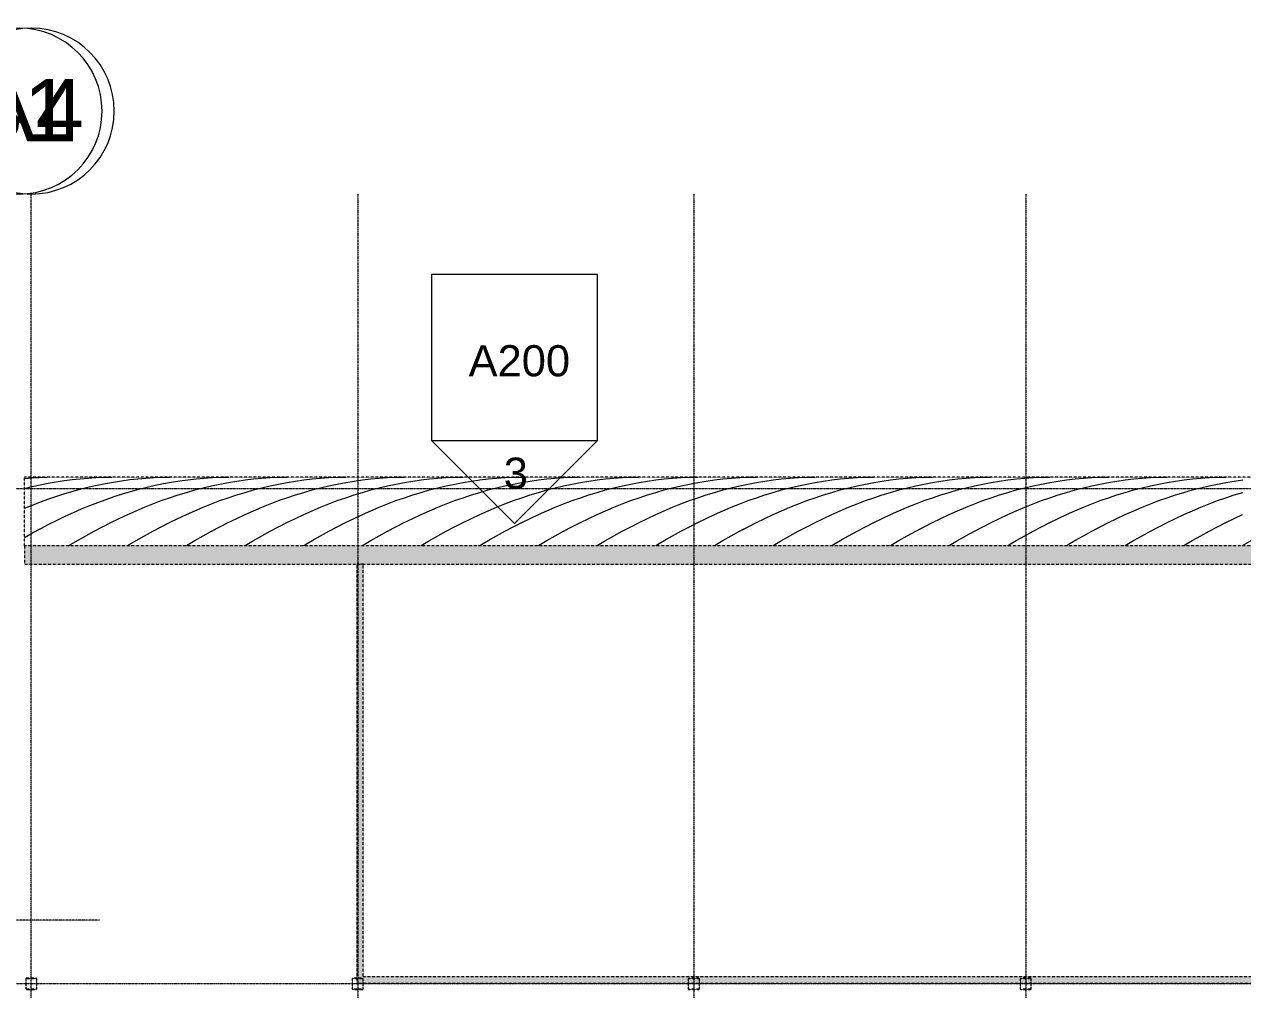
# Model space of a CAD drawing. Header units: inches. Extents: x -4124 to 1943, y 10204 to 12096.
# Drawn here: x 159 to 1040, y 11398 to 12096 of the extents above; entities that cross this region are included whole.
import ezdxf

# ---------------------------------------------------------------- set-up
doc = ezdxf.new("R2010")
doc.units = ezdxf.units.IN
doc.header["$MEASUREMENT"] = 0
doc.linetypes.add('Demolished', pattern=[0.1875, 0.125, -0.0625])
doc.linetypes.add('Grid Line 1_2_', pattern=[0.875, 0.5, -0.125, 0.125, -0.125])
for name, color, linetype, lineweight in [('A-ROOF-1', 8, 'Continuous', 9), ('A-ROOF-2', 10, 'Demolished', 9), ('A-ROOF-3', 1, 'Demolished', 15), ('A-ROOF-PATT-1', 20, 'Continuous', 9), ('G-ANNO-SYMB', 111, 'Continuous', 9), ('I-WALL-1', 8, 'Continuous', 9), ('I-WALL-2', 1, 'Demolished', 15), ('S-COLS-4', 1, 'Demolished', 15), ('S-COLS-7', 9, 'Continuous', 9), ('S-GRID-1', 1, 'Grid Line 1_2_', 9), ('S-GRID-IDEN', 1, 'Continuous', 9)]:
    doc.layers.add(name, color=color, linetype=linetype, lineweight=lineweight)
doc.styles.add('Arial', font='arial.ttf', dxfattribs={"height": 45})
doc.styles.add('Arial_1', font='arial.ttf', dxfattribs={"height": 22.5})

# ---------------------------------------------------------------- blocks, each defined once
blk = doc.blocks.new('FP_20-DEMO PLAN - MEZZ')
at = {"layer": 'A-ROOF-2'}
blk.add_line((-1585.45, 11768.64), (-3026.2, 11768.64), dxfattribs=at)
at = {"layer": 'A-ROOF-PATT-1'}
for p, q in [((-3026.2, 11767.83), (-3020.81, 11768.24)), ((-3020.81, 11768.24), (-3015.42, 11768.53)), ((-3015.42, 11768.53), (-3010.03, 11768.7)), ((-2991.69, 11767.02), (-2985.94, 11767.64)), ((-2985.94, 11767.64), (-2980.19, 11768.12)), ((-2980.19, 11768.12), (-2974.44, 11768.46)), ((-2974.44, 11768.46), (-2968.69, 11768.68)), ((-2968.69, 11768.68), (-2962.94, 11768.75)), ((-2950.03, 11766.93), (-2944.17, 11767.58)), ((-2944.17, 11767.58), (-2938.31, 11768.08)), ((-2938.31, 11768.08), (-2932.45, 11768.44)), ((-2932.45, 11768.44), (-2926.59, 11768.67)), ((-2926.59, 11768.67), (-2920.73, 11768.75)), ((-2907.96, 11766.89), (-2902.05, 11767.54)), ((-2902.05, 11767.54), (-2896.14, 11768.06)), ((-2896.14, 11768.06), (-2890.23, 11768.43)), ((-2890.23, 11768.43), (-2884.32, 11768.66)), ((-2884.32, 11768.66), (-2878.41, 11768.75)), ((-2860.54, 11767.45), (-2854.47, 11768)), ((-2854.47, 11768), (-2848.41, 11768.4)), ((-2848.41, 11768.4), (-2842.35, 11768.65)), ((-2842.35, 11768.65), (-2836.28, 11768.75)), ((-2818.11, 11767.45), (-2812.05, 11768)), ((-2812.05, 11768), (-2805.98, 11768.4)), ((-2805.98, 11768.4), (-2799.92, 11768.65)), ((-2799.92, 11768.65), (-2793.86, 11768.75)), ((-2775.69, 11767.45), (-2769.62, 11768)), ((-2769.62, 11768), (-2763.56, 11768.4)), ((-2763.56, 11768.4), (-2757.49, 11768.65)), ((-2757.49, 11768.65), (-2751.43, 11768.75)), ((-2733.26, 11767.45), (-2727.2, 11768)), ((-2727.2, 11768), (-2721.13, 11768.4)), ((-2721.13, 11768.4), (-2715.07, 11768.65)), ((-2715.07, 11768.65), (-2709, 11768.75)), ((-2690.83, 11767.45), (-2684.77, 11768)), ((-2684.77, 11768), (-2678.7, 11768.4)), ((-2678.7, 11768.4), (-2672.64, 11768.65)), ((-2672.64, 11768.65), (-2666.58, 11768.75)), ((-2648.41, 11767.45), (-2642.34, 11768)), ((-2642.34, 11768), (-2636.28, 11768.4)), ((-2636.28, 11768.4), (-2630.21, 11768.65)), ((-2630.21, 11768.65), (-2624.15, 11768.75)), ((-2605.98, 11767.45), (-2599.92, 11768)), ((-2599.92, 11768), (-2593.85, 11768.4)), ((-2593.85, 11768.4), (-2587.79, 11768.65)), ((-2587.79, 11768.65), (-2581.72, 11768.75)), ((-2563.55, 11767.45), (-2557.49, 11768)), ((-2557.49, 11768), (-2551.43, 11768.4)), ((-2551.43, 11768.4), (-2545.36, 11768.65)), ((-2545.36, 11768.65), (-2539.3, 11768.75)), ((-2521.13, 11767.45), (-2515.06, 11768)), ((-2515.06, 11768), (-2509, 11768.4)), ((-2509, 11768.4), (-2502.94, 11768.65)), ((-2502.94, 11768.65), (-2496.87, 11768.75)), ((-2478.7, 11767.45), (-2472.64, 11768)), ((-2472.64, 11768), (-2466.57, 11768.4)), ((-2466.57, 11768.4), (-2460.51, 11768.65)), ((-2460.51, 11768.65), (-2454.45, 11768.75)), ((-2436.27, 11767.45), (-2430.21, 11768)), ((-2430.21, 11768), (-2424.15, 11768.4)), ((-2424.15, 11768.4), (-2418.08, 11768.65)), ((-2418.08, 11768.65), (-2412.02, 11768.75)), ((-2393.85, 11767.45), (-2387.78, 11768)), ((-2387.78, 11768), (-2381.72, 11768.4)), ((-2381.72, 11768.4), (-2375.66, 11768.65)), ((-2375.66, 11768.65), (-2369.59, 11768.75)), ((-2351.42, 11767.45), (-2345.36, 11768)), ((-2345.36, 11768), (-2339.29, 11768.4)), ((-2339.29, 11768.4), (-2333.23, 11768.65)), ((-2333.23, 11768.65), (-2327.17, 11768.75)), ((-2308.99, 11767.45), (-2302.93, 11768)), ((-2302.93, 11768), (-2296.87, 11768.4)), ((-2296.87, 11768.4), (-2290.8, 11768.65)), ((-2290.8, 11768.65), (-2284.74, 11768.75)), ((-2266.57, 11767.45), (-2260.5, 11768)), ((-2260.5, 11768), (-2254.44, 11768.4)), ((-2254.44, 11768.4), (-2248.38, 11768.65)), ((-2248.38, 11768.65), (-2242.31, 11768.75)), ((-2224.14, 11767.45), (-2218.08, 11768)), ((-2218.08, 11768), (-2212.01, 11768.4)), ((-2212.01, 11768.4), (-2205.95, 11768.65)), ((-2205.95, 11768.65), (-2199.89, 11768.75)), ((-2181.72, 11767.45), (-2175.65, 11768)), ((-2175.65, 11768), (-2169.59, 11768.4)), ((-2169.59, 11768.4), (-2163.52, 11768.65)), ((-2163.52, 11768.65), (-2157.46, 11768.75)), ((-3026.2, 11760.55), (-3020.45, 11761.96)), ((-3020.45, 11761.96), (-3014.7, 11763.24)), ((-3014.7, 11763.24), (-3008.95, 11764.38)), ((-3008.95, 11764.38), (-3003.2, 11765.4)), ((-3003.2, 11765.4), (-2997.45, 11766.28)), ((-2997.45, 11766.28), (-2991.69, 11767.02)), ((-2991.04, 11758.58), (-2985.18, 11760.19)), ((-2985.18, 11760.19), (-2979.33, 11761.65)), ((-2979.33, 11761.65), (-2973.47, 11762.98)), ((-2973.47, 11762.98), (-2967.61, 11764.18)), ((-2967.61, 11764.18), (-2961.75, 11765.23)), ((-2961.75, 11765.23), (-2955.89, 11766.15)), ((-2955.89, 11766.15), (-2950.03, 11766.93)), ((-2949.35, 11758.38), (-2943.44, 11760.01)), ((-2943.44, 11760.01), (-2937.52, 11761.5)), ((-2937.52, 11761.5), (-2931.61, 11762.86)), ((-2931.61, 11762.86), (-2925.7, 11764.07)), ((-2925.7, 11764.07), (-2919.79, 11765.15)), ((-2919.79, 11765.15), (-2913.88, 11766.09)), ((-2913.88, 11766.09), (-2907.96, 11766.89)), ((-2909.05, 11757.76), (-2902.99, 11759.48)), ((-2902.99, 11759.48), (-2896.92, 11761.06)), ((-2896.92, 11761.06), (-2890.86, 11762.49)), ((-2890.86, 11762.49), (-2884.79, 11763.78)), ((-2884.79, 11763.78), (-2878.73, 11764.92)), ((-2878.73, 11764.92), (-2872.67, 11765.91)), ((-2872.67, 11765.91), (-2866.6, 11766.76)), ((-2866.62, 11757.76), (-2860.56, 11759.48)), ((-2866.6, 11766.76), (-2860.54, 11767.45)), ((-2860.56, 11759.48), (-2854.5, 11761.06)), ((-2854.5, 11761.06), (-2848.43, 11762.49)), ((-2848.43, 11762.49), (-2842.37, 11763.78)), ((-2842.37, 11763.78), (-2836.3, 11764.92)), ((-2836.3, 11764.92), (-2830.24, 11765.91)), ((-2830.24, 11765.91), (-2824.18, 11766.76)), ((-2824.2, 11757.76), (-2818.13, 11759.48)), ((-2824.18, 11766.76), (-2818.11, 11767.45)), ((-2818.13, 11759.48), (-2812.07, 11761.06)), ((-2812.07, 11761.06), (-2806, 11762.49)), ((-2806, 11762.49), (-2799.94, 11763.78)), ((-2799.94, 11763.78), (-2793.88, 11764.92)), ((-2793.88, 11764.92), (-2787.81, 11765.91)), ((-2787.81, 11765.91), (-2781.75, 11766.76)), ((-2781.77, 11757.76), (-2775.71, 11759.48)), ((-2781.75, 11766.76), (-2775.69, 11767.45)), ((-2775.71, 11759.48), (-2769.64, 11761.06)), ((-2769.64, 11761.06), (-2763.58, 11762.49)), ((-2763.58, 11762.49), (-2757.51, 11763.78)), ((-2757.51, 11763.78), (-2751.45, 11764.92)), ((-2751.45, 11764.92), (-2745.39, 11765.91)), ((-2745.39, 11765.91), (-2739.32, 11766.76)), ((-2739.34, 11757.76), (-2733.28, 11759.48)), ((-2739.32, 11766.76), (-2733.26, 11767.45)), ((-2733.28, 11759.48), (-2727.22, 11761.06)), ((-2727.22, 11761.06), (-2721.15, 11762.49)), ((-2721.15, 11762.49), (-2715.09, 11763.78)), ((-2715.09, 11763.78), (-2709.02, 11764.92)), ((-2709.02, 11764.92), (-2702.96, 11765.91)), ((-2702.96, 11765.91), (-2696.9, 11766.76)), ((-2696.92, 11757.76), (-2690.85, 11759.48)), ((-2696.9, 11766.76), (-2690.83, 11767.45)), ((-2690.85, 11759.48), (-2684.79, 11761.06)), ((-2684.79, 11761.06), (-2678.73, 11762.49)), ((-2678.73, 11762.49), (-2672.66, 11763.78)), ((-2672.66, 11763.78), (-2666.6, 11764.92)), ((-2666.6, 11764.92), (-2660.53, 11765.91)), ((-2660.53, 11765.91), (-2654.47, 11766.76)), ((-2654.49, 11757.76), (-2648.43, 11759.48)), ((-2654.47, 11766.76), (-2648.41, 11767.45)), ((-2648.43, 11759.48), (-2642.36, 11761.06)), ((-2642.36, 11761.06), (-2636.3, 11762.49)), ((-2636.3, 11762.49), (-2630.24, 11763.78)), ((-2630.24, 11763.78), (-2624.17, 11764.92)), ((-2624.17, 11764.92), (-2618.11, 11765.91)), ((-2618.11, 11765.91), (-2612.04, 11766.76)), ((-2612.06, 11757.76), (-2606, 11759.48)), ((-2612.04, 11766.76), (-2605.98, 11767.45)), ((-2606, 11759.48), (-2599.94, 11761.06)), ((-2599.94, 11761.06), (-2593.87, 11762.49)), ((-2593.87, 11762.49), (-2587.81, 11763.78)), ((-2587.81, 11763.78), (-2581.75, 11764.92)), ((-2581.75, 11764.92), (-2575.68, 11765.91)), ((-2575.68, 11765.91), (-2569.62, 11766.76)), ((-2569.64, 11757.76), (-2563.57, 11759.48)), ((-2569.62, 11766.76), (-2563.55, 11767.45)), ((-2563.57, 11759.48), (-2557.51, 11761.06)), ((-2557.51, 11761.06), (-2551.45, 11762.49)), ((-2551.45, 11762.49), (-2545.38, 11763.78)), ((-2545.38, 11763.78), (-2539.32, 11764.92)), ((-2539.32, 11764.92), (-2533.25, 11765.91)), ((-2533.25, 11765.91), (-2527.19, 11766.76)), ((-2527.21, 11757.76), (-2521.15, 11759.48)), ((-2527.19, 11766.76), (-2521.13, 11767.45)), ((-2521.15, 11759.48), (-2515.08, 11761.06)), ((-2515.08, 11761.06), (-2509.02, 11762.49)), ((-2509.02, 11762.49), (-2502.96, 11763.78)), ((-2502.96, 11763.78), (-2496.89, 11764.92)), ((-2496.89, 11764.92), (-2490.83, 11765.91)), ((-2490.83, 11765.91), (-2484.76, 11766.76)), ((-2484.79, 11757.76), (-2478.72, 11759.48)), ((-2484.76, 11766.76), (-2478.7, 11767.45)), ((-2478.72, 11759.48), (-2472.66, 11761.06)), ((-2472.66, 11761.06), (-2466.59, 11762.49)), ((-2466.59, 11762.49), (-2460.53, 11763.78)), ((-2460.53, 11763.78), (-2454.47, 11764.92)), ((-2454.47, 11764.92), (-2448.4, 11765.91)), ((-2448.4, 11765.91), (-2442.34, 11766.76)), ((-2442.36, 11757.76), (-2436.29, 11759.48)), ((-2442.34, 11766.76), (-2436.27, 11767.45)), ((-2436.29, 11759.48), (-2430.23, 11761.06)), ((-2430.23, 11761.06), (-2424.17, 11762.49)), ((-2424.17, 11762.49), (-2418.1, 11763.78)), ((-2418.1, 11763.78), (-2412.04, 11764.92)), ((-2412.04, 11764.92), (-2405.98, 11765.91)), ((-2405.98, 11765.91), (-2399.91, 11766.76)), ((-2399.93, 11757.76), (-2393.87, 11759.48)), ((-2399.91, 11766.76), (-2393.85, 11767.45)), ((-2393.87, 11759.48), (-2387.8, 11761.06)), ((-2387.8, 11761.06), (-2381.74, 11762.49)), ((-2381.74, 11762.49), (-2375.68, 11763.78)), ((-2375.68, 11763.78), (-2369.61, 11764.92)), ((-2369.61, 11764.92), (-2363.55, 11765.91)), ((-2363.55, 11765.91), (-2357.49, 11766.76)), ((-2357.51, 11757.76), (-2351.44, 11759.48)), ((-2357.49, 11766.76), (-2351.42, 11767.45)), ((-2351.44, 11759.48), (-2345.38, 11761.06)), ((-2345.38, 11761.06), (-2339.31, 11762.49)), ((-2339.31, 11762.49), (-2333.25, 11763.78)), ((-2333.25, 11763.78), (-2327.19, 11764.92)), ((-2327.19, 11764.92), (-2321.12, 11765.91)), ((-2321.12, 11765.91), (-2315.06, 11766.76)), ((-2315.08, 11757.76), (-2309.02, 11759.48)), ((-2315.06, 11766.76), (-2308.99, 11767.45)), ((-2309.02, 11759.48), (-2302.95, 11761.06)), ((-2302.95, 11761.06), (-2296.89, 11762.49)), ((-2296.89, 11762.49), (-2290.82, 11763.78)), ((-2290.82, 11763.78), (-2284.76, 11764.92)), ((-2284.76, 11764.92), (-2278.7, 11765.91)), ((-2278.7, 11765.91), (-2272.63, 11766.76)), ((-2272.65, 11757.76), (-2266.59, 11759.48)), ((-2272.63, 11766.76), (-2266.57, 11767.45)), ((-2266.59, 11759.48), (-2260.53, 11761.06)), ((-2260.53, 11761.06), (-2254.46, 11762.49)), ((-2254.46, 11762.49), (-2248.4, 11763.78)), ((-2248.4, 11763.78), (-2242.33, 11764.92)), ((-2242.33, 11764.92), (-2236.27, 11765.91)), ((-2236.27, 11765.91), (-2230.21, 11766.76)), ((-2230.23, 11757.76), (-2224.16, 11759.48)), ((-2230.21, 11766.76), (-2224.14, 11767.45)), ((-2224.16, 11759.48), (-2218.1, 11761.06)), ((-2218.1, 11761.06), (-2212.04, 11762.49)), ((-2212.04, 11762.49), (-2205.97, 11763.78)), ((-2205.97, 11763.78), (-2199.91, 11764.92)), ((-2199.91, 11764.92), (-2193.84, 11765.91)), ((-2193.84, 11765.91), (-2187.78, 11766.76)), ((-2187.8, 11757.76), (-2181.74, 11759.48)), ((-2187.78, 11766.76), (-2181.72, 11767.45)), ((-2181.74, 11759.48), (-2175.67, 11761.06)), ((-2175.67, 11761.06), (-2169.61, 11762.49)), ((-2169.61, 11762.49), (-2163.54, 11763.78)), ((-2163.54, 11763.78), (-2157.48, 11764.92)), ((-2157.48, 11764.92), (-2151.42, 11765.91)), ((-2151.42, 11765.91), (-2145.35, 11766.76)), ((-3020.34, 11748.59), (-3014.48, 11750.85)), ((-3014.48, 11750.85), (-3008.62, 11752.98)), ((-3008.62, 11752.98), (-3002.76, 11754.98)), ((-3002.76, 11754.98), (-2996.9, 11756.85)), ((-2996.9, 11756.85), (-2991.04, 11758.58)), ((-2978.91, 11748.2), (-2973, 11750.5)), ((-2973, 11750.5), (-2967.08, 11752.67)), ((-2967.08, 11752.67), (-2961.17, 11754.71)), ((-2961.17, 11754.71), (-2955.26, 11756.61)), ((-2955.26, 11756.61), (-2949.35, 11758.38)), ((-2933.3, 11749.45), (-2927.24, 11751.74)), ((-2927.24, 11751.74), (-2921.18, 11753.88)), ((-2921.18, 11753.88), (-2915.11, 11755.89)), ((-2915.11, 11755.89), (-2909.05, 11757.76)), ((-2890.88, 11749.45), (-2884.81, 11751.74)), ((-2884.81, 11751.74), (-2878.75, 11753.88)), ((-2878.75, 11753.88), (-2872.69, 11755.89)), ((-2872.69, 11755.89), (-2866.62, 11757.76)), ((-2848.45, 11749.45), (-2842.39, 11751.74)), ((-2842.39, 11751.74), (-2836.32, 11753.88)), ((-2836.32, 11753.88), (-2830.26, 11755.89)), ((-2830.26, 11755.89), (-2824.2, 11757.76)), ((-2806.03, 11749.45), (-2799.96, 11751.74)), ((-2799.96, 11751.74), (-2793.9, 11753.88)), ((-2793.9, 11753.88), (-2787.83, 11755.89)), ((-2787.83, 11755.89), (-2781.77, 11757.76)), ((-2763.6, 11749.45), (-2757.54, 11751.74)), ((-2757.54, 11751.74), (-2751.47, 11753.88)), ((-2751.47, 11753.88), (-2745.41, 11755.89)), ((-2745.41, 11755.89), (-2739.34, 11757.76)), ((-2721.17, 11749.45), (-2715.11, 11751.74)), ((-2715.11, 11751.74), (-2709.04, 11753.88)), ((-2709.04, 11753.88), (-2702.98, 11755.89)), ((-2702.98, 11755.89), (-2696.92, 11757.76)), ((-2678.75, 11749.45), (-2672.68, 11751.74)), ((-2672.68, 11751.74), (-2666.62, 11753.88)), ((-2666.62, 11753.88), (-2660.55, 11755.89)), ((-2660.55, 11755.89), (-2654.49, 11757.76)), ((-2636.32, 11749.45), (-2630.26, 11751.74)), ((-2630.26, 11751.74), (-2624.19, 11753.88)), ((-2624.19, 11753.88), (-2618.13, 11755.89)), ((-2618.13, 11755.89), (-2612.06, 11757.76)), ((-2593.89, 11749.45), (-2587.83, 11751.74)), ((-2587.83, 11751.74), (-2581.77, 11753.88)), ((-2581.77, 11753.88), (-2575.7, 11755.89)), ((-2575.7, 11755.89), (-2569.64, 11757.76)), ((-2551.47, 11749.45), (-2545.4, 11751.74)), ((-2545.4, 11751.74), (-2539.34, 11753.88)), ((-2539.34, 11753.88), (-2533.28, 11755.89)), ((-2533.28, 11755.89), (-2527.21, 11757.76)), ((-2509.04, 11749.45), (-2502.98, 11751.74)), ((-2502.98, 11751.74), (-2496.91, 11753.88)), ((-2496.91, 11753.88), (-2490.85, 11755.89)), ((-2490.85, 11755.89), (-2484.79, 11757.76)), ((-2466.61, 11749.45), (-2460.55, 11751.74)), ((-2460.55, 11751.74), (-2454.49, 11753.88)), ((-2454.49, 11753.88), (-2448.42, 11755.89)), ((-2448.42, 11755.89), (-2442.36, 11757.76)), ((-2424.19, 11749.45), (-2418.12, 11751.74)), ((-2418.12, 11751.74), (-2412.06, 11753.88)), ((-2412.06, 11753.88), (-2406, 11755.89)), ((-2406, 11755.89), (-2399.93, 11757.76)), ((-2381.76, 11749.45), (-2375.7, 11751.74)), ((-2375.7, 11751.74), (-2369.63, 11753.88)), ((-2369.63, 11753.88), (-2363.57, 11755.89)), ((-2363.57, 11755.89), (-2357.51, 11757.76)), ((-2339.34, 11749.45), (-2333.27, 11751.74)), ((-2333.27, 11751.74), (-2327.21, 11753.88)), ((-2327.21, 11753.88), (-2321.14, 11755.89)), ((-2321.14, 11755.89), (-2315.08, 11757.76)), ((-2296.91, 11749.45), (-2290.84, 11751.74)), ((-2290.84, 11751.74), (-2284.78, 11753.88)), ((-2284.78, 11753.88), (-2278.72, 11755.89)), ((-2278.72, 11755.89), (-2272.65, 11757.76)), ((-2254.48, 11749.45), (-2248.42, 11751.74)), ((-2248.42, 11751.74), (-2242.35, 11753.88)), ((-2242.35, 11753.88), (-2236.29, 11755.89)), ((-2236.29, 11755.89), (-2230.23, 11757.76)), ((-2212.06, 11749.45), (-2205.99, 11751.74)), ((-2205.99, 11751.74), (-2199.93, 11753.88)), ((-2199.93, 11753.88), (-2193.86, 11755.89)), ((-2193.86, 11755.89), (-2187.8, 11757.76)), ((-2169.63, 11749.45), (-2163.57, 11751.74)), ((-2163.57, 11751.74), (-2157.5, 11753.88)), ((-2157.5, 11753.88), (-2151.44, 11755.89)), ((-2151.44, 11755.89), (-2145.37, 11757.76)), ((-3026.2, 11746.21), (-3020.34, 11748.59)), ((-2996.64, 11740.52), (-2990.73, 11743.21)), ((-2990.73, 11743.21), (-2984.82, 11745.77)), ((-2984.82, 11745.77), (-2978.91, 11748.2)), ((-2957.56, 11738.94), (-2951.5, 11741.77)), ((-2951.5, 11741.77), (-2945.43, 11744.47)), ((-2945.43, 11744.47), (-2939.37, 11747.03)), ((-2939.37, 11747.03), (-2933.3, 11749.45)), ((-2915.13, 11738.94), (-2909.07, 11741.77)), ((-2909.07, 11741.77), (-2903.01, 11744.47)), ((-2903.01, 11744.47), (-2896.94, 11747.03)), ((-2896.94, 11747.03), (-2890.88, 11749.45)), ((-2872.71, 11738.94), (-2866.64, 11741.77)), ((-2866.64, 11741.77), (-2860.58, 11744.47)), ((-2860.58, 11744.47), (-2854.52, 11747.03)), ((-2854.52, 11747.03), (-2848.45, 11749.45)), ((-2830.28, 11738.94), (-2824.22, 11741.77)), ((-2824.22, 11741.77), (-2818.15, 11744.47)), ((-2818.15, 11744.47), (-2812.09, 11747.03)), ((-2812.09, 11747.03), (-2806.03, 11749.45)), ((-2787.85, 11738.94), (-2781.79, 11741.77)), ((-2781.79, 11741.77), (-2775.73, 11744.47)), ((-2775.73, 11744.47), (-2769.66, 11747.03)), ((-2769.66, 11747.03), (-2763.6, 11749.45)), ((-2745.43, 11738.94), (-2739.36, 11741.77)), ((-2739.36, 11741.77), (-2733.3, 11744.47)), ((-2733.3, 11744.47), (-2727.24, 11747.03)), ((-2727.24, 11747.03), (-2721.17, 11749.45)), ((-2703, 11738.94), (-2696.94, 11741.77)), ((-2696.94, 11741.77), (-2690.87, 11744.47)), ((-2690.87, 11744.47), (-2684.81, 11747.03)), ((-2684.81, 11747.03), (-2678.75, 11749.45)), ((-2660.58, 11738.94), (-2654.51, 11741.77)), ((-2654.51, 11741.77), (-2648.45, 11744.47)), ((-2648.45, 11744.47), (-2642.38, 11747.03)), ((-2642.38, 11747.03), (-2636.32, 11749.45)), ((-2618.15, 11738.94), (-2612.09, 11741.77)), ((-2612.09, 11741.77), (-2606.02, 11744.47)), ((-2606.02, 11744.47), (-2599.96, 11747.03)), ((-2599.96, 11747.03), (-2593.89, 11749.45)), ((-2575.72, 11738.94), (-2569.66, 11741.77)), ((-2569.66, 11741.77), (-2563.59, 11744.47)), ((-2563.59, 11744.47), (-2557.53, 11747.03)), ((-2557.53, 11747.03), (-2551.47, 11749.45)), ((-2533.3, 11738.94), (-2527.23, 11741.77)), ((-2527.23, 11741.77), (-2521.17, 11744.47)), ((-2521.17, 11744.47), (-2515.1, 11747.03)), ((-2515.1, 11747.03), (-2509.04, 11749.45)), ((-2490.87, 11738.94), (-2484.81, 11741.77)), ((-2484.81, 11741.77), (-2478.74, 11744.47)), ((-2478.74, 11744.47), (-2472.68, 11747.03)), ((-2472.68, 11747.03), (-2466.61, 11749.45)), ((-2448.44, 11738.94), (-2442.38, 11741.77)), ((-2442.38, 11741.77), (-2436.32, 11744.47)), ((-2436.32, 11744.47), (-2430.25, 11747.03)), ((-2430.25, 11747.03), (-2424.19, 11749.45)), ((-2406.02, 11738.94), (-2399.95, 11741.77)), ((-2399.95, 11741.77), (-2393.89, 11744.47)), ((-2393.89, 11744.47), (-2387.83, 11747.03)), ((-2387.83, 11747.03), (-2381.76, 11749.45)), ((-2363.59, 11738.94), (-2357.53, 11741.77)), ((-2357.53, 11741.77), (-2351.46, 11744.47)), ((-2351.46, 11744.47), (-2345.4, 11747.03)), ((-2345.4, 11747.03), (-2339.34, 11749.45)), ((-2321.16, 11738.94), (-2315.1, 11741.77)), ((-2315.1, 11741.77), (-2309.04, 11744.47)), ((-2309.04, 11744.47), (-2302.97, 11747.03)), ((-2302.97, 11747.03), (-2296.91, 11749.45)), ((-2278.74, 11738.94), (-2272.67, 11741.77)), ((-2272.67, 11741.77), (-2266.61, 11744.47)), ((-2266.61, 11744.47), (-2260.55, 11747.03)), ((-2260.55, 11747.03), (-2254.48, 11749.45)), ((-2236.31, 11738.94), (-2230.25, 11741.77)), ((-2230.25, 11741.77), (-2224.18, 11744.47)), ((-2224.18, 11744.47), (-2218.12, 11747.03)), ((-2218.12, 11747.03), (-2212.06, 11749.45)), ((-2193.88, 11738.94), (-2187.82, 11741.77)), ((-2187.82, 11741.77), (-2181.76, 11744.47)), ((-2181.76, 11744.47), (-2175.69, 11747.03)), ((-2175.69, 11747.03), (-2169.63, 11749.45)), ((-2151.46, 11738.94), (-2145.39, 11741.77)), ((-3014.38, 11731.71), (-3008.47, 11734.77)), ((-3008.47, 11734.77), (-3002.56, 11737.71)), ((-3002.56, 11737.71), (-2996.64, 11740.52)), ((-2975.75, 11729.68), (-2969.69, 11732.9)), ((-2969.69, 11732.9), (-2963.62, 11735.99)), ((-2963.62, 11735.99), (-2957.56, 11738.94)), ((-2933.33, 11729.68), (-2927.26, 11732.9)), ((-2927.26, 11732.9), (-2921.2, 11735.99)), ((-2921.2, 11735.99), (-2915.13, 11738.94)), ((-2890.9, 11729.68), (-2884.84, 11732.9)), ((-2884.84, 11732.9), (-2878.77, 11735.99)), ((-2878.77, 11735.99), (-2872.71, 11738.94)), ((-2848.47, 11729.68), (-2842.41, 11732.9)), ((-2842.41, 11732.9), (-2836.34, 11735.99)), ((-2836.34, 11735.99), (-2830.28, 11738.94)), ((-2806.05, 11729.68), (-2799.98, 11732.9)), ((-2799.98, 11732.9), (-2793.92, 11735.99)), ((-2793.92, 11735.99), (-2787.85, 11738.94)), ((-2763.62, 11729.68), (-2757.56, 11732.9)), ((-2757.56, 11732.9), (-2751.49, 11735.99)), ((-2751.49, 11735.99), (-2745.43, 11738.94)), ((-2721.19, 11729.68), (-2715.13, 11732.9)), ((-2715.13, 11732.9), (-2709.07, 11735.99)), ((-2709.07, 11735.99), (-2703, 11738.94)), ((-2678.77, 11729.68), (-2672.7, 11732.9)), ((-2672.7, 11732.9), (-2666.64, 11735.99)), ((-2666.64, 11735.99), (-2660.58, 11738.94)), ((-2636.34, 11729.68), (-2630.28, 11732.9)), ((-2630.28, 11732.9), (-2624.21, 11735.99)), ((-2624.21, 11735.99), (-2618.15, 11738.94)), ((-2593.91, 11729.68), (-2587.85, 11732.9)), ((-2587.85, 11732.9), (-2581.79, 11735.99)), ((-2581.79, 11735.99), (-2575.72, 11738.94)), ((-2551.49, 11729.68), (-2545.42, 11732.9)), ((-2545.42, 11732.9), (-2539.36, 11735.99)), ((-2539.36, 11735.99), (-2533.3, 11738.94)), ((-2509.06, 11729.68), (-2503, 11732.9)), ((-2503, 11732.9), (-2496.93, 11735.99)), ((-2496.93, 11735.99), (-2490.87, 11738.94)), ((-2466.64, 11729.68), (-2460.57, 11732.9)), ((-2460.57, 11732.9), (-2454.51, 11735.99)), ((-2454.51, 11735.99), (-2448.44, 11738.94)), ((-2424.21, 11729.68), (-2418.14, 11732.9)), ((-2418.14, 11732.9), (-2412.08, 11735.99)), ((-2412.08, 11735.99), (-2406.02, 11738.94)), ((-2381.78, 11729.68), (-2375.72, 11732.9)), ((-2375.72, 11732.9), (-2369.65, 11735.99)), ((-2369.65, 11735.99), (-2363.59, 11738.94)), ((-2339.36, 11729.68), (-2333.29, 11732.9)), ((-2333.29, 11732.9), (-2327.23, 11735.99)), ((-2327.23, 11735.99), (-2321.16, 11738.94)), ((-2296.93, 11729.68), (-2290.87, 11732.9)), ((-2290.87, 11732.9), (-2284.8, 11735.99)), ((-2284.8, 11735.99), (-2278.74, 11738.94)), ((-2254.5, 11729.68), (-2248.44, 11732.9)), ((-2248.44, 11732.9), (-2242.38, 11735.99)), ((-2242.38, 11735.99), (-2236.31, 11738.94)), ((-2212.08, 11729.68), (-2206.01, 11732.9)), ((-2206.01, 11732.9), (-2199.95, 11735.99)), ((-2199.95, 11735.99), (-2193.88, 11738.94)), ((-2169.65, 11729.68), (-2163.59, 11732.9)), ((-2163.59, 11732.9), (-2157.52, 11735.99)), ((-2157.52, 11735.99), (-2151.46, 11738.94)), ((-3026.2, 11725.23), (-3020.29, 11728.53)), ((-3020.29, 11728.53), (-3014.38, 11731.71)), ((-2987.88, 11722.87), (-2981.82, 11726.34)), ((-2981.82, 11726.34), (-2975.75, 11729.68)), ((-2945.45, 11722.87), (-2939.39, 11726.34)), ((-2939.39, 11726.34), (-2933.33, 11729.68)), ((-2903.03, 11722.87), (-2896.96, 11726.34)), ((-2896.96, 11726.34), (-2890.9, 11729.68)), ((-2860.6, 11722.87), (-2854.54, 11726.34)), ((-2854.54, 11726.34), (-2848.47, 11729.68)), ((-2818.17, 11722.87), (-2812.11, 11726.34)), ((-2812.11, 11726.34), (-2806.05, 11729.68)), ((-2775.75, 11722.87), (-2769.68, 11726.34)), ((-2769.68, 11726.34), (-2763.62, 11729.68)), ((-2733.32, 11722.87), (-2727.26, 11726.34)), ((-2727.26, 11726.34), (-2721.19, 11729.68)), ((-2690.89, 11722.87), (-2684.83, 11726.34)), ((-2684.83, 11726.34), (-2678.77, 11729.68)), ((-2648.47, 11722.87), (-2642.4, 11726.34)), ((-2642.4, 11726.34), (-2636.34, 11729.68)), ((-2606.04, 11722.87), (-2599.98, 11726.34)), ((-2599.98, 11726.34), (-2593.91, 11729.68)), ((-2563.62, 11722.87), (-2557.55, 11726.34)), ((-2557.55, 11726.34), (-2551.49, 11729.68)), ((-2521.19, 11722.87), (-2515.13, 11726.34)), ((-2515.13, 11726.34), (-2509.06, 11729.68)), ((-2478.76, 11722.87), (-2472.7, 11726.34)), ((-2472.7, 11726.34), (-2466.64, 11729.68)), ((-2436.34, 11722.87), (-2430.27, 11726.34)), ((-2430.27, 11726.34), (-2424.21, 11729.68)), ((-2393.91, 11722.87), (-2387.85, 11726.34)), ((-2387.85, 11726.34), (-2381.78, 11729.68)), ((-2351.48, 11722.87), (-2345.42, 11726.34)), ((-2345.42, 11726.34), (-2339.36, 11729.68)), ((-2309.06, 11722.87), (-2302.99, 11726.34)), ((-2302.99, 11726.34), (-2296.93, 11729.68)), ((-2266.63, 11722.87), (-2260.57, 11726.34)), ((-2260.57, 11726.34), (-2254.5, 11729.68)), ((-2224.2, 11722.87), (-2218.14, 11726.34)), ((-2218.14, 11726.34), (-2212.08, 11729.68)), ((-2181.78, 11722.87), (-2175.71, 11726.34)), ((-2175.71, 11726.34), (-2169.65, 11729.68)), ((-2993.94, 11719.28), (-2987.88, 11722.87)), ((-2951.52, 11719.28), (-2945.45, 11722.87)), ((-2909.09, 11719.28), (-2903.03, 11722.87)), ((-2866.66, 11719.28), (-2860.6, 11722.87)), ((-2824.24, 11719.28), (-2818.17, 11722.87)), ((-2781.81, 11719.28), (-2775.75, 11722.87)), ((-2739.39, 11719.28), (-2733.32, 11722.87)), ((-2696.96, 11719.28), (-2690.89, 11722.87)), ((-2654.53, 11719.28), (-2648.47, 11722.87)), ((-2612.11, 11719.28), (-2606.04, 11722.87)), ((-2569.68, 11719.28), (-2563.62, 11722.87)), ((-2527.25, 11719.28), (-2521.19, 11722.87)), ((-2484.83, 11719.28), (-2478.76, 11722.87)), ((-2442.4, 11719.28), (-2436.34, 11722.87)), ((-2399.97, 11719.28), (-2393.91, 11722.87)), ((-2357.55, 11719.28), (-2351.48, 11722.87)), ((-2315.12, 11719.28), (-2309.06, 11722.87)), ((-2272.69, 11719.28), (-2266.63, 11722.87)), ((-2230.27, 11719.28), (-2224.2, 11722.87)), ((-2187.84, 11719.28), (-2181.78, 11722.87)), ((-2145.42, 11719.28), (-2139.35, 11722.87))]:
    blk.add_line(p, q, dxfattribs=at)
blk = doc.blocks.new('Elevation - Detail Number-151647-DEMO PLAN - MEZZ')
at = {"layer": 'G-ANNO-SYMB'}
for p, q in [((0.25, 0.25), (-0.25, 0.25)), ((-0.25, 0.25), (-0.25, -0.25)), ((0.25, -0.25), (0.25, 0.25)), ((-0.25, -0.25), (0.25, -0.25))]:
    blk.add_line(p, q, dxfattribs=at)
blk = doc.blocks.new('Elevation - Detail Number-151370-DEMO PLAN - MEZZ')
at = {"layer": 'G-ANNO-SYMB'}
for p, q in [((0, 0.25), (-0.25, 0)), ((0.25, 0), (0, 0.25)), ((-0.25, 0), (0.25, 0))]:
    blk.add_line(p, q, dxfattribs=at)
blk = doc.blocks.new('Grid - Grid Head - Circle-50561-DEMO PLAN - MEZZ')
at = {"layer": 'S-GRID-IDEN'}
for start, end in [(360, 180), (180, 360)]:
    blk.add_arc((0, 0), 0.25, start, end, dxfattribs=at)

msp = doc.modelspace()

# ---------------------------------------------------------------- hatches: boundary and pattern name
at = {"layer": 'A-ROOF-1'}
msp.add_hatch(color=256, dxfattribs=at).paths.add_polyline_path([(1599.96, 11705.88), (1599.96, 11719.19), (159.21, 11719.19), (159.21, 11705.88), (1402.49, 11705.88)], flags=0)
at = {"layer": 'I-WALL-1'}
for points in [[(399.56, 11407.4), (404.06, 11407.4), (404.06, 11705.88), (399.56, 11705.88), (399.56, 11408.08)], [(1278.71, 11402.9), (1278.71, 11407.4), (399.56, 11407.4), (399.56, 11402.9), (1235.25, 11402.9)]]:
    msp.add_hatch(color=256, dxfattribs=at).paths.add_polyline_path(points, flags=0)
at = {"layer": 'S-COLS-7'}
h = msp.add_hatch(color=256, dxfattribs=at)
h.paths.add_polyline_path([(167.74, 11398.4), (168.07, 11398.53), (168.21, 11398.86), (167.91, 11398.7)], flags=0)
h.paths.add_polyline_path([(160.67, 11398.4), (167.74, 11398.4), (167.74, 11398.63), (160.67, 11398.63)], flags=0)
h.paths.add_polyline_path([(160.67, 11398.4), (160.51, 11398.7), (160.21, 11398.86), (160.34, 11398.53)], flags=0)
h.paths.add_polyline_path([(168.21, 11405.93), (168.07, 11406.26), (167.74, 11406.4), (167.91, 11406.09)], flags=0)
h.paths.add_polyline_path([(168.21, 11398.86), (168.21, 11405.93), (167.97, 11405.93), (167.97, 11398.86)], flags=0)
h.paths.add_polyline_path([(160.21, 11405.93), (160.51, 11406.09), (160.67, 11406.4), (160.34, 11406.26)], flags=0)
h.paths.add_polyline_path([(160.21, 11398.86), (160.44, 11398.86), (160.44, 11405.93), (160.21, 11405.93)], flags=0)
h.paths.add_polyline_path([(160.67, 11406.16), (167.74, 11406.16), (167.74, 11406.4), (160.67, 11406.4)], flags=0)
h = msp.add_hatch(color=256, dxfattribs=at)
h.paths.add_polyline_path([(403.74, 11398.4), (404.07, 11398.53), (404.21, 11398.86), (403.91, 11398.7)], flags=0)
h.paths.add_polyline_path([(396.67, 11398.4), (403.74, 11398.4), (403.74, 11398.63), (396.67, 11398.63)], flags=0)
h.paths.add_polyline_path([(396.67, 11398.4), (396.51, 11398.7), (396.21, 11398.86), (396.34, 11398.53)], flags=0)
h.paths.add_polyline_path([(404.21, 11405.93), (404.07, 11406.26), (403.74, 11406.4), (403.91, 11406.09)], flags=0)
h.paths.add_polyline_path([(403.97, 11398.86), (404.21, 11398.86), (404.21, 11405.93), (403.97, 11405.93)], flags=0)
h.paths.add_polyline_path([(396.21, 11405.93), (396.51, 11406.09), (396.67, 11406.4), (396.34, 11406.26)], flags=0)
h.paths.add_polyline_path([(396.21, 11398.86), (396.44, 11398.86), (396.44, 11405.93), (396.21, 11405.93)], flags=0)
h.paths.add_polyline_path([(403.74, 11406.16), (403.74, 11406.4), (396.67, 11406.4), (396.67, 11406.16), (399.04, 11406.16)], flags=0)
h = msp.add_hatch(color=256, dxfattribs=at)
h.paths.add_polyline_path([(646.74, 11398.4), (647.07, 11398.53), (647.21, 11398.86), (646.91, 11398.7)], flags=0)
h.paths.add_polyline_path([(639.67, 11398.4), (646.74, 11398.4), (646.74, 11398.63), (639.67, 11398.63)], flags=0)
h.paths.add_polyline_path([(639.67, 11398.4), (639.51, 11398.7), (639.21, 11398.86), (639.34, 11398.53)], flags=0)
h.paths.add_polyline_path([(639.21, 11405.93), (639.51, 11406.09), (639.67, 11406.4), (639.34, 11406.26)], flags=0)
h.paths.add_polyline_path([(639.21, 11398.86), (639.44, 11398.86), (639.44, 11405.93), (639.21, 11405.93)], flags=0)
h.paths.add_polyline_path([(647.21, 11405.93), (647.07, 11406.26), (646.74, 11406.4), (646.91, 11406.09)], flags=0)
h.paths.add_polyline_path([(647.21, 11398.86), (647.21, 11405.93), (646.97, 11405.93), (646.97, 11398.86)], flags=0)
h.paths.add_polyline_path([(646.74, 11406.16), (646.74, 11406.4), (639.67, 11406.4), (639.67, 11406.16)], flags=0)
h = msp.add_hatch(color=256, dxfattribs=at)
h.paths.add_polyline_path([(886.74, 11398.4), (887.07, 11398.53), (887.21, 11398.86), (886.91, 11398.7)], flags=0)
h.paths.add_polyline_path([(879.67, 11398.4), (886.74, 11398.4), (886.74, 11398.63), (879.67, 11398.63)], flags=0)
h.paths.add_polyline_path([(879.67, 11398.4), (879.51, 11398.7), (879.21, 11398.86), (879.34, 11398.53)], flags=0)
h.paths.add_polyline_path([(887.21, 11405.93), (887.07, 11406.26), (886.74, 11406.4), (886.91, 11406.09)], flags=0)
h.paths.add_polyline_path([(886.97, 11398.86), (887.21, 11398.86), (887.21, 11405.93), (886.97, 11405.93)], flags=0)
h.paths.add_polyline_path([(879.21, 11405.93), (879.51, 11406.09), (879.67, 11406.4), (879.34, 11406.26)], flags=0)
h.paths.add_polyline_path([(879.44, 11398.86), (879.44, 11405.93), (879.21, 11405.93), (879.21, 11398.86)], flags=0)
h.paths.add_polyline_path([(879.67, 11406.16), (886.74, 11406.16), (886.74, 11406.4), (879.67, 11406.4)], flags=0)

# ---------------------------------------------------------------- linework, layer by layer
at = {"layer": 'A-ROOF-2'}
msp.add_line((159.21, 11719.19), (159.21, 11768.64), dxfattribs=at)
at = {"layer": 'A-ROOF-3'}
for p, q in [((1599.96, 11719.19), (159.21, 11719.19)), ((159.21, 11719.19), (159.21, 11705.88)), ((159.21, 11705.88), (1599.96, 11705.88))]:
    msp.add_line(p, q, dxfattribs=at)
at = {"layer": 'I-WALL-2'}
for p, q in [((404.06, 11705.88), (399.56, 11705.88)), ((399.56, 11705.88), (399.56, 11402.9)), ((404.06, 11407.4), (404.06, 11705.88)), ((1155.21, 11407.4), (404.06, 11407.4)), ((399.56, 11402.9), (1278.71, 11402.9))]:
    msp.add_line(p, q, dxfattribs=at)
at = {"layer": 'S-COLS-4'}
for p, q in [((167.74, 11406.4), (160.67, 11406.4)), ((403.74, 11406.4), (396.67, 11406.4)), ((646.74, 11406.4), (639.67, 11406.4)), ((886.74, 11406.4), (879.67, 11406.4)), ((160.21, 11405.93), (160.21, 11398.86)), ((160.44, 11398.86), (160.44, 11405.93)), ((160.67, 11406.16), (167.74, 11406.16)), ((167.74, 11398.63), (160.67, 11398.63)), ((160.67, 11398.4), (167.74, 11398.4)), ((167.97, 11405.93), (167.97, 11398.86)), ((168.21, 11398.86), (168.21, 11405.93)), ((396.21, 11405.93), (396.21, 11398.86)), ((396.44, 11398.86), (396.44, 11405.93)), ((396.67, 11406.16), (403.74, 11406.16)), ((403.74, 11398.63), (396.67, 11398.63)), ((396.67, 11398.4), (403.74, 11398.4)), ((403.97, 11405.93), (403.97, 11398.86)), ((404.21, 11398.86), (404.21, 11405.93)), ((639.21, 11405.93), (639.21, 11398.86)), ((639.44, 11398.86), (639.44, 11405.93)), ((639.67, 11406.16), (646.74, 11406.16)), ((646.74, 11398.63), (639.67, 11398.63)), ((639.67, 11398.4), (646.74, 11398.4)), ((646.97, 11405.93), (646.97, 11398.86)), ((647.21, 11398.86), (647.21, 11405.93)), ((879.21, 11405.93), (879.21, 11398.86)), ((879.44, 11398.86), (879.44, 11405.93)), ((879.67, 11406.16), (886.74, 11406.16)), ((886.74, 11398.63), (879.67, 11398.63)), ((879.67, 11398.4), (886.74, 11398.4)), ((886.97, 11405.93), (886.97, 11398.86)), ((887.21, 11398.86), (887.21, 11405.93))]:
    msp.add_line(p, q, dxfattribs=at)
for centre, radius, start, end in [((160.67, 11405.93), 0.466, 90, 180), ((167.74, 11405.93), 0.466, 0, 90), ((396.67, 11405.93), 0.466, 90, 180), ((403.74, 11405.93), 0.466, 0, 90), ((639.67, 11405.93), 0.466, 90, 180), ((646.74, 11405.93), 0.466, 0, 90), ((879.67, 11405.93), 0.466, 90, 180), ((886.74, 11405.93), 0.466, 0, 90), ((160.67, 11398.86), 0.466, 180, 270), ((160.67, 11405.93), 0.233, 90, 180), ((160.67, 11398.86), 0.233, 180, 270), ((167.74, 11405.93), 0.233, 0, 90), ((167.74, 11398.86), 0.466, 270, 0), ((167.74, 11398.86), 0.233, 270, 0), ((396.67, 11398.86), 0.466, 180, 270), ((396.67, 11405.93), 0.233, 90, 180), ((396.67, 11398.86), 0.233, 180, 270), ((403.74, 11405.93), 0.233, 0, 90), ((403.74, 11398.86), 0.466, 270, 0), ((403.74, 11398.86), 0.233, 270, 0), ((639.67, 11398.86), 0.466, 180, 270), ((639.67, 11405.93), 0.233, 90, 180), ((639.67, 11398.86), 0.233, 180, 270), ((646.74, 11405.93), 0.233, 0, 90), ((646.74, 11398.86), 0.466, 270, 0), ((646.74, 11398.86), 0.233, 270, 0), ((879.67, 11398.86), 0.466, 180, 270), ((879.67, 11405.93), 0.233, 90, 180), ((879.67, 11398.86), 0.233, 180, 270), ((886.74, 11405.93), 0.233, 0, 90), ((886.74, 11398.86), 0.466, 270, 0), ((886.74, 11398.86), 0.233, 270, 0)]:
    msp.add_arc(centre, radius, start, end, dxfattribs=at)
at = {"layer": 'S-GRID-1'}
for p, q in [((164.21, 10327.11), (164.21, 11973.42)), ((400.21, 11973.42), (400.21, 10769.7)), ((643.21, 11973.42), (643.21, 10769.7)), ((883.21, 11973.42), (883.21, 10769.7)), ((1822.61, 11760.4), (-728.77, 11760.4)), ((213.45, 11448.52), (-728.77, 11448.52)), ((1822.61, 11402.4), (-728.77, 11402.4))]:
    msp.add_line(p, q, dxfattribs=at)

# ---------------------------------------------------------------- block references
at = {"layer": 'A-ROOF-2'}
msp.add_blockref('FP_20-DEMO PLAN - MEZZ', (3185.41, 0), dxfattribs=at)
at = {"layer": 'G-ANNO-SYMB', "xscale": 239.9999999999998, "yscale": 239.9999999999998, "zscale": 239.9999999999998}
msp.add_blockref('Elevation - Detail Number-151647-DEMO PLAN - MEZZ', (513.56, 11855.27), dxfattribs=at)
at = {"layer": 'G-ANNO-SYMB', "extrusion": (0, 0, -1), "xscale": 239.9999999999998, "yscale": 239.9999999999998, "zscale": 239.9999999999998, "rotation": 180}
msp.add_blockref('Elevation - Detail Number-151370-DEMO PLAN - MEZZ', (-513.56, 11795.27), dxfattribs=at)
at = {"layer": 'S-GRID-IDEN', "xscale": 239.9999999999998, "yscale": 239.9999999999998, "zscale": 239.9999999999998}
for p in [(155.39, 12033.42), (164.21, 12033.42)]:
    msp.add_blockref('Grid - Grid Head - Circle-50561-DEMO PLAN - MEZZ', p, dxfattribs=at)

# ---------------------------------------------------------------- texts
at = {"layer": 'G-ANNO-SYMB', "char_height": 22.5, "attachment_point": 1, "style": 'Arial_1'}
for s, insert, width in [('A200', (480.38, 11864.15), 89.385), ('3', (505.79, 11782.89), 21.21)]:
    msp.add_mtext(s, dxfattribs=dict(at, insert=insert, width=width))
at = {"layer": 'S-GRID-IDEN', "char_height": 45, "width": 93.1725, "attachment_point": 1, "style": 'Arial'}
for s, insert in [('B1', (116.64, 12056.64)), ('A4', (125.46, 12056.64))]:
    msp.add_mtext(s, dxfattribs=dict(at, insert=insert))

doc.saveas('drawing.dxf')
